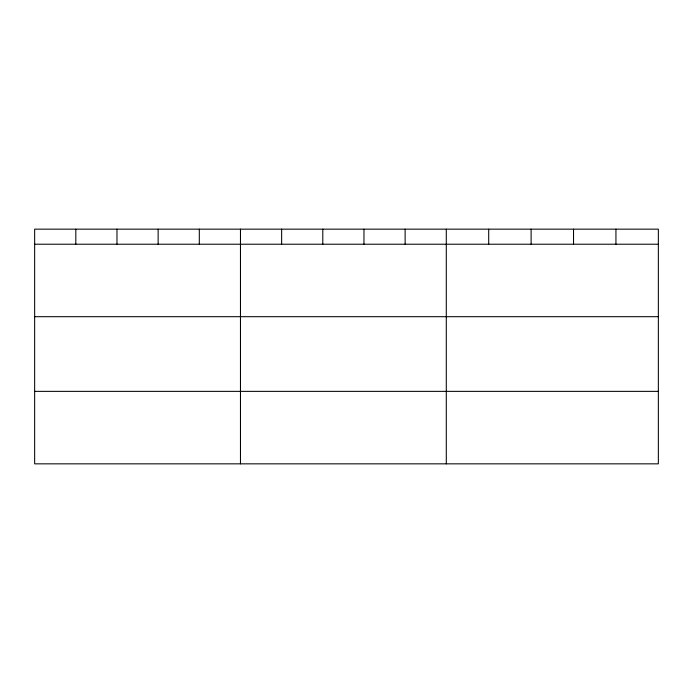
<?xml version="1.0" encoding="UTF-8"?>
<svg xmlns="http://www.w3.org/2000/svg" width="693" height="693" viewBox="0 0 693 693"><rect width="100%" height="100%" fill="white"/><g stroke="black" fill="none" stroke-linecap="round" stroke-linejoin="round"><path stroke-width="1.04" d="M658.35 244.222L658.35 463.842L34.65 463.842L34.65 229.158L658.35 229.158L658.35 244.222L34.65 244.222M34.65 316.692L658.35 316.692M34.65 391.363L658.35 391.363M615.938 229.158L615.938 244.222M573.527 229.158L573.527 244.222M531.115 229.158L531.115 244.222M488.704 229.158L488.704 244.222M446.292 229.158L446.292 463.842M405.128 229.158L405.128 244.222M363.964 229.158L363.964 244.222M322.799 229.158L322.799 244.222M281.635 229.158L281.635 244.222M240.471 229.158L240.471 463.842M199.307 229.158L199.307 244.222M158.143 229.158L158.143 244.222M116.978 229.158L116.978 244.222M75.814 229.158L75.814 244.222"/></g></svg>
